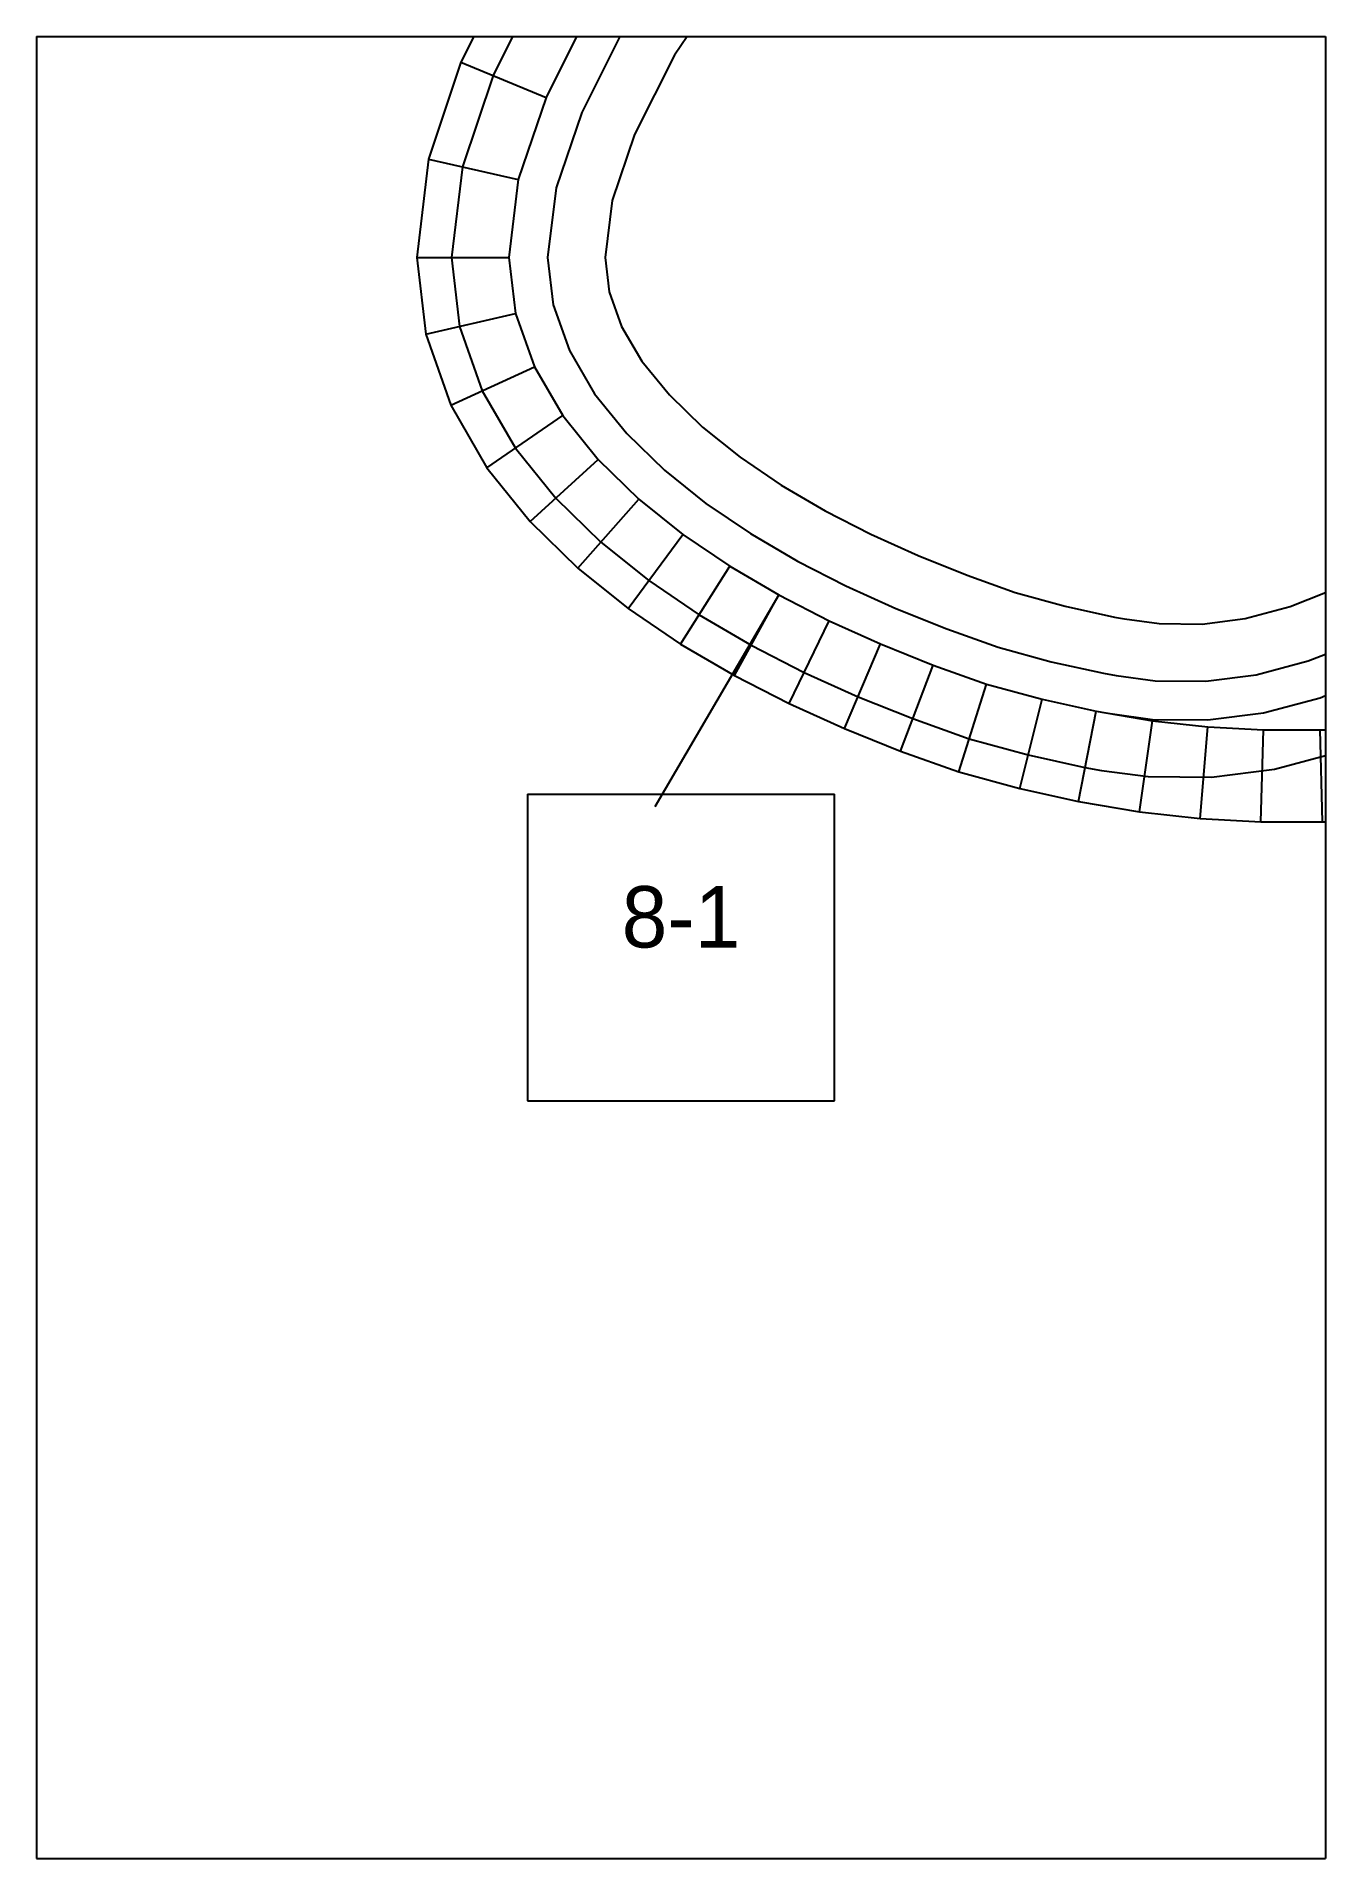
# Paper-space layout 'Plan 8-1' of a CAD drawing. Header units: metres, sheet in millimetres. Extents: x 0 to 210, y 0 to 297.
# The model-space entities are those that its viewports show. They can reach past a viewport. Long polylines and large blocks are cut down to what shows.
import ezdxf
from ezdxf.enums import TextEntityAlignment as Align

# ---------------------------------------------------------------- set-up
doc = ezdxf.new("R2010")
doc.units = ezdxf.units.M
for name, color, linetype in [('default', 7, 'Continuous'), ('TEXTLAYER', 7, 'Continuous'), ('VIEWPORTS', 7, 'Continuous')]:
    doc.layers.add(name, color=color, linetype=linetype)

msp = doc.modelspace()

# ---------------------------------------------------------------- linework, layer by layer
at = {"color": 9}
for p, q in [((0, -1782), (0, -2079)), ((210, -1782), (210, -2079)), ((210, -1782), (210, -2079)), ((0, -2079), (210, -2079)), ((0, -2079), (210, -2079)), ((0, -2079), (0, -2376)), ((210, -2079), (420, -2079)), ((210, -2079), (210, -2376)), ((210, -2079), (420, -2079)), ((210, -2079), (210, -2376)), ((80, -2202.5), (130, -2202.5)), ((80, -2202.5), (80, -2252.5)), ((130, -2252.5), (130, -2202.5)), ((80, -2252.5), (130, -2252.5)), ((0, -2376), (210, -2376)), ((0, -2376), (210, -2376)), ((0, -2376), (0, -2673)), ((210, -2376), (420, -2376)), ((210, -2376), (210, -2673)), ((210, -2376), (420, -2376)), ((210, -2376), (210, -2673))]:
    msp.add_line(p, q, dxfattribs=at)
at = {"layer": 'default', "color": 7, "linetype": 'Continuous'}
for p, q in [((77.51, -2066.51), (69.16, -2083.18)), ((82.39, -2069.37), (74.38, -2085.36)), ((113.3, -2068.29), (103.95, -2082.03)), ((90.45, -2074.11), (83.01, -2088.96)), ((90.45, -2074.11), (83.01, -2088.96)), ((95.88, -2077.29), (88.82, -2091.38)), ((69.16, -2083.18), (63.87, -2098.98)), ((69.16, -2083.18), (83.01, -2088.96)), ((103.95, -2082.03), (97.45, -2094.98)), ((74.38, -2085.36), (69.38, -2100.23)), ((83.01, -2088.96), (78.5, -2102.3)), ((83.01, -2088.96), (78.5, -2102.3)), ((88.82, -2091.38), (84.64, -2103.69)), ((97.45, -2094.98), (93.76, -2105.75)), ((63.87, -2098.98), (61.97, -2115.01)), ((63.87, -2098.98), (78.5, -2102.3)), ((69.38, -2100.23), (67.62, -2115.01)), ((78.5, -2102.3), (76.97, -2115.01)), ((78.5, -2102.3), (76.97, -2115.01)), ((84.64, -2103.69), (83.27, -2115.01)), ((93.76, -2105.75), (92.62, -2115.01)), ((61.97, -2115.01), (76.97, -2115.01)), ((61.97, -2115.01), (63.44, -2127.54)), ((67.62, -2115.01), (68.94, -2126.26)), ((76.97, -2115.01), (78.05, -2124.15)), ((76.97, -2115.01), (78.05, -2124.15)), ((83.27, -2115.01), (84.19, -2122.72)), ((92.62, -2115.01), (93.3, -2120.61)), ((84.19, -2122.72), (86.83, -2130.19)), ((93.3, -2120.61), (95.32, -2126.27)), ((63.44, -2127.54), (78.05, -2124.15)), ((68.94, -2126.26), (72.62, -2136.75)), ((78.05, -2124.15), (81.11, -2132.83)), ((78.05, -2124.15), (81.11, -2132.83)), ((95.32, -2126.27), (98.64, -2131.93)), ((63.44, -2127.54), (67.49, -2139.12)), ((86.83, -2130.19), (90.93, -2137.23)), ((98.64, -2131.93), (103.1, -2137.44)), ((67.49, -2139.12), (81.11, -2132.83)), ((81.11, -2132.83), (85.74, -2140.8)), ((81.11, -2132.83), (85.74, -2140.8)), ((72.62, -2136.75), (78.04, -2146.1)), ((90.93, -2137.23), (96.18, -2143.74)), ((103.1, -2137.44), (108.49, -2142.69)), ((67.49, -2139.12), (73.38, -2149.3)), ((73.38, -2149.3), (85.74, -2140.8)), ((85.74, -2140.8), (91.52, -2147.98)), ((85.74, -2140.8), (91.52, -2147.98)), ((96.18, -2143.74), (102.3, -2149.69)), ((108.49, -2142.69), (114.62, -2147.59)), ((78.04, -2146.1), (84.61, -2154.27)), ((73.38, -2149.3), (80.43, -2158.07)), ((80.43, -2158.07), (91.52, -2147.98)), ((91.52, -2147.98), (98.13, -2154.41)), ((91.52, -2147.98), (98.13, -2154.41)), ((102.3, -2149.69), (109.07, -2155.11)), ((114.62, -2147.59), (121.31, -2152.12)), ((121.31, -2152.12), (128.46, -2156.31)), ((84.61, -2154.27), (91.93, -2161.42)), ((88.19, -2165.65), (98.13, -2154.41)), ((98.13, -2154.41), (105.32, -2160.18)), ((98.13, -2154.41), (105.32, -2160.18)), ((109.07, -2155.11), (116.31, -2160.03)), ((80.43, -2158.07), (88.19, -2165.65)), ((128.46, -2156.31), (135.91, -2160.13)), ((91.93, -2161.42), (99.77, -2167.7)), ((96.41, -2172.24), (105.32, -2160.18)), ((105.32, -2160.18), (112.95, -2165.36)), ((105.32, -2160.18), (112.95, -2165.36)), ((116.31, -2160.03), (123.96, -2164.51)), ((135.91, -2160.13), (143.66, -2163.63)), ((123.96, -2164.51), (131.85, -2168.55)), ((143.66, -2163.63), (151.62, -2166.82)), ((211.1, -2169.19), (218.79, -2165.09)), ((88.19, -2165.65), (96.41, -2172.24)), ((99.77, -2167.7), (107.96, -2173.26)), ((104.94, -2178.04), (112.95, -2165.36)), ((112.95, -2165.36), (120.93, -2170.03)), ((112.95, -2165.36), (120.93, -2170.03)), ((151.62, -2166.82), (159.46, -2169.63)), ((120.93, -2170.03), (100.72, -2204.55)), ((113.72, -2183.18), (120.93, -2170.03)), ((120.93, -2170.03), (129.12, -2174.23)), ((120.93, -2170.03), (129.12, -2174.23)), ((131.85, -2168.55), (139.99, -2172.23)), ((159.46, -2169.63), (167.59, -2171.84)), ((204.23, -2171.93), (211.1, -2169.19)), ((96.41, -2172.24), (104.94, -2178.04)), ((107.96, -2173.26), (116.43, -2178.23)), ((139.99, -2172.23), (148.31, -2175.57)), ((167.59, -2171.84), (175.61, -2173.64)), ((175.61, -2173.64), (177.27, -2173.91)), ((177.27, -2173.91), (182.92, -2174.71)), ((189.92, -2174.78), (196.88, -2173.89)), ((196.88, -2173.89), (204.23, -2171.93)), ((122.6, -2187.74), (129.12, -2174.23)), ((129.12, -2174.23), (137.52, -2178.03)), ((129.12, -2174.23), (137.52, -2178.03)), ((148.31, -2175.57), (156.66, -2178.55)), ((182.92, -2174.71), (189.92, -2174.78)), ((104.94, -2178.04), (113.72, -2183.18)), ((116.43, -2178.23), (125.06, -2182.65)), ((131.64, -2191.83), (137.52, -2178.03)), ((137.52, -2178.03), (146.08, -2181.46)), ((137.52, -2178.03), (146.08, -2181.46)), ((156.66, -2178.55), (165.33, -2180.91)), ((207.16, -2180.8), (215.03, -2177.67)), ((125.06, -2182.65), (133.85, -2186.63)), ((140.77, -2195.49), (146.08, -2181.46)), ((146.08, -2181.46), (154.77, -2184.56)), ((146.08, -2181.46), (154.77, -2184.56)), ((165.33, -2180.91), (173.82, -2182.81)), ((173.82, -2182.81), (175.87, -2183.15)), ((198.68, -2183.06), (207.16, -2180.8)), ((113.72, -2183.18), (122.6, -2187.74)), ((150.27, -2198.87), (154.77, -2184.56)), ((154.77, -2184.56), (163.81, -2187.02)), ((154.77, -2184.56), (163.81, -2187.02)), ((175.87, -2183.15), (182.24, -2184.04)), ((182.24, -2184.04), (190.48, -2184.11)), ((190.48, -2184.11), (198.68, -2183.06)), ((209.14, -2186.78), (217.68, -2183.39)), ((122.6, -2187.74), (131.64, -2191.83)), ((133.85, -2186.63), (142.77, -2190.2)), ((160.2, -2201.58), (163.81, -2187.02)), ((163.81, -2187.02), (172.61, -2188.99)), ((163.81, -2187.02), (172.61, -2188.99)), ((199.89, -2189.24), (209.14, -2186.78)), ((131.64, -2191.83), (140.77, -2195.49)), ((142.77, -2190.2), (151.97, -2193.48)), ((169.73, -2203.72), (172.61, -2188.99)), ((172.61, -2188.99), (174.92, -2189.38)), ((172.61, -2188.99), (181.79, -2190.53)), ((174.92, -2189.38), (181.79, -2190.32)), ((179.72, -2205.39), (181.79, -2190.53)), ((181.79, -2190.32), (190.85, -2190.4)), ((181.79, -2190.53), (190.85, -2191.54)), ((189.6, -2206.49), (190.85, -2191.54)), ((190.85, -2190.4), (199.89, -2189.24)), ((190.85, -2191.54), (199.89, -2192.04)), ((209.14, -2192.04), (217.68, -2191.6)), ((151.97, -2193.48), (161.56, -2196.1)), ((199.47, -2207.04), (199.89, -2192.04)), ((199.89, -2192.04), (209.14, -2192.04)), ((209.53, -2207.04), (209.14, -2192.04)), ((140.77, -2195.49), (150.27, -2198.87)), ((161.56, -2196.1), (170.81, -2198.17)), ((201.69, -2198.42), (212.08, -2195.66)), ((150.27, -2198.87), (160.2, -2201.58)), ((170.81, -2198.17), (173.52, -2198.63)), ((173.52, -2198.63), (181.12, -2199.65)), ((181.12, -2199.65), (191.4, -2199.73)), ((191.4, -2199.73), (201.69, -2198.42)), ((160.2, -2201.58), (169.73, -2203.72)), ((169.73, -2203.72), (179.72, -2205.39)), ((179.72, -2205.39), (189.6, -2206.49)), ((189.6, -2206.49), (199.47, -2207.04)), ((209.53, -2207.04), (218.86, -2206.56)), ((199.47, -2207.04), (209.53, -2207.04))]:
    msp.add_line(p, q, dxfattribs=at)

# ---------------------------------------------------------------- texts
at = {"layer": 'TEXTLAYER', "color": 1}
msp.add_text('8-1', height=10, dxfattribs=at).set_placement((105, -2227.5), align=Align.CENTER)

psp = doc.layouts.new('Plan 8-1')

# ---------------------------------------------------------------- viewports
at = {"layer": 'VIEWPORTS'}
psp.add_viewport(center=(105, 148.5), size=(210, 297), view_center_point=(105, -2227.5), view_height=297, dxfattribs=at)

doc.saveas('drawing.dxf')
